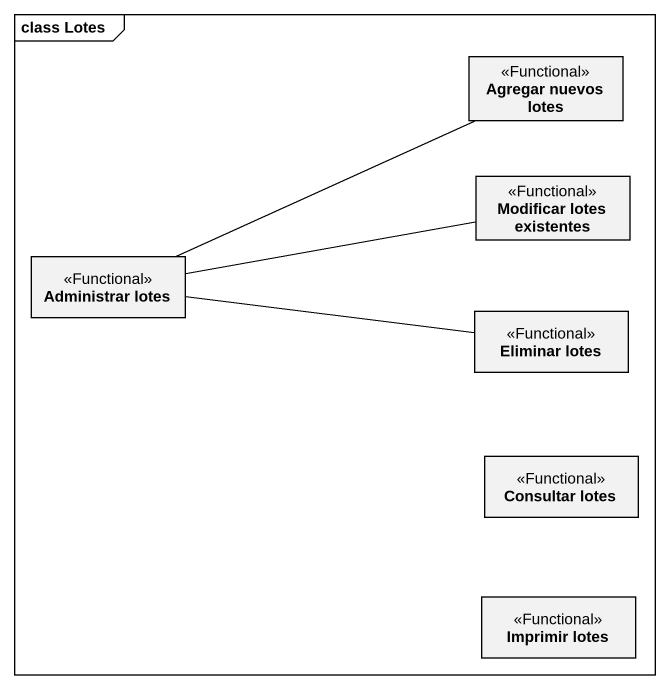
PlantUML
@startuml
mainframe class Lotes
hide circle
hide empty members
class "Agregar nuevos lotes" as Agregar_nuevos_lotes <<Functional>>
class "Modificar lotes existentes" as Modificar_lotes_existentes <<Functional>>
class "Administrar lotes" as Administrar_lotes <<Functional>>
class "Eliminar lotes" as Eliminar_lotes <<Functional>>
class "Consultar lotes" as Consultar_lotes <<Functional>>
class "Imprimir lotes" as Imprimir_lotes <<Functional>>
Administrar_lotes -right- Agregar_nuevos_lotes
Administrar_lotes -right- Modificar_lotes_existentes
Administrar_lotes -right- Eliminar_lotes
@enduml
